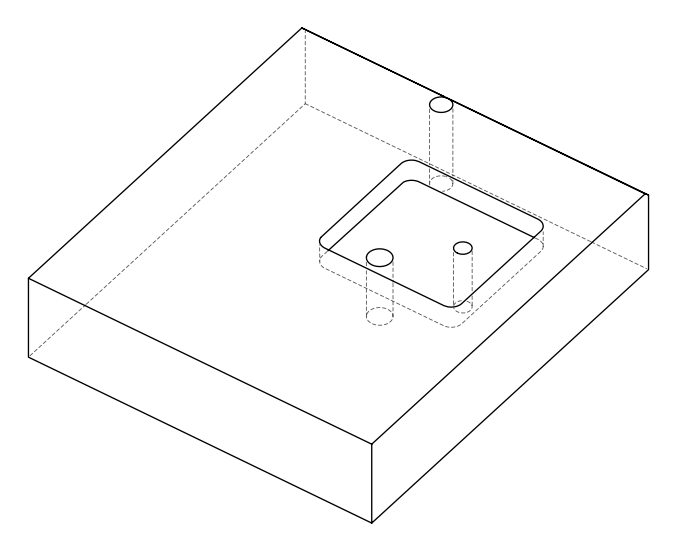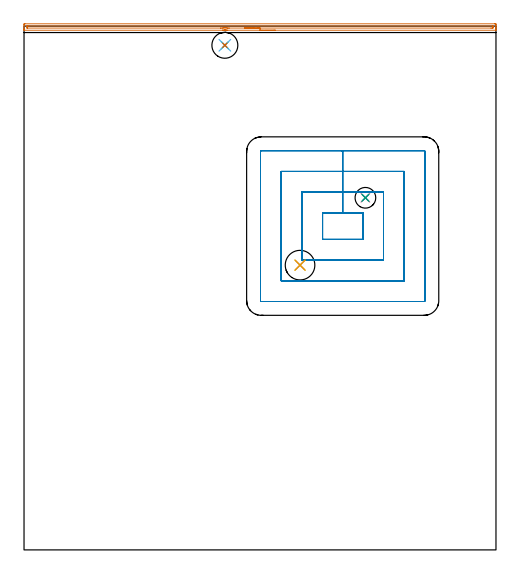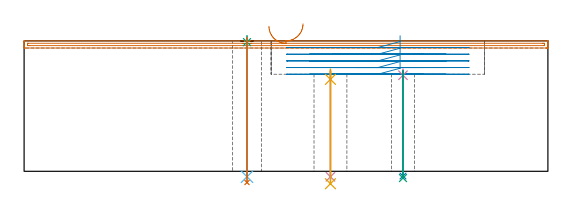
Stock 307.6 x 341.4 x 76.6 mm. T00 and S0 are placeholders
(PLAN: 11 operations, 8 tool changes, 17.8 min)
(1 AREA_MILL | FG_CHAMFER_SURFACE | UGT0205_001 | 5.09 min | 2719 mm3)
(2 MILL_RECTANGULAR_POCKET | POCKET_RECTANGULAR_STRAIGHT | UGT0201_100 | Follow Part, ap 4.5, ae 75% | 10.93 min | 283908 mm3)
(3 SPOT_DRILL | STEP1HOLE | NXT0321_9005460120000 | 0.03 min | 3 mm3)
(4 SPOT_DRILL_1 | STEP1HOLE_1 | NXT0321_9005460120000 | 0.03 min | 6 mm3)
(5 SPOT_DRILL_2 | STEP1HOLE_2 | NXT0321_9005460120000 | 0.05 min | 195 mm3)
(6 DRILL_THROUGH_HOLE_INTO_CENTER | STEP1HOLE | NXT0301_065 | 0.33 min | 5281 mm3)
(7 DRILL_TO_ENLARGE_THROUGH_HOLE | STEP1HOLE | UGT0301_292 | 0.34 min | 11869 mm3)
(8 DRILL_THROUGH_HOLE_INTO_CENTER_1 | STEP1HOLE_1 | NXT0301_042 | 0.25 min | 2244 mm3)
(9 DRILL_TO_ENLARGE_THROUGH_HOLE_1 | STEP1HOLE_1 | NXT0301_102 | 0.26 min | 5906 mm3)
(10 DRILL_THROUGH_HOLE_INTO_CENTER_2 | STEP1HOLE_2 | NXT0301_065 | 0.25 min | 3787 mm3)
(11 DRILL_TO_ENLARGE_THROUGH_HOLE_2 | STEP1HOLE_2 | UGT0301_260 | 0.27 min | 12666 mm3)
(TOOL UGT0205_001 | Chamfer Mill 20 x 3 x 45 deg. | D20 FL50 Z2)
(TOOL UGT0201_100 | End Mill 18 mm | D18 FL22 Z2)
(TOOL NXT0321_9005460120000 | NC Spot Drill, 142deg, 12mm, Carbide, Uncoated | D12 PA142 FL30 Z2)
(TOOL NXT0301_065 | Carbide Drill 9.4mm [860.1-0940-075A1-MM 2214] | D9.4 PA140 FL98 Z2)
(TOOL UGT0301_292 | Twist Drill 16.9 mm | D16.9 PA118 FL120 Z2)
(TOOL NXT0301_042 | Carbide Drill 7.1mm [860.1-0710-057A1-MM 2214] | D7.1 PA140 FL85 Z2)
(TOOL NXT0301_102 | Carbide Drill 13.5mm [860.1-1350-108A1-MM 2214] | D13.5 PA140 FL123 Z2)
(TOOL UGT0301_260 | Twist Drill 19.3 mm | D19.3 PA118 FL140 Z2)
(OP 1 AREA_MILL)
G17 G21 G94 G90
T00 M6
G54
G17 G0 G90 X163.792 Y338.706 S1061 M3
G43 Z86.6 H0
Z86.594
G94 G1 X163.754 Z85.722 F250.
X163.64 Z84.857
X163.452 Z84.006
X163.189 Z83.174
X162.855 Z82.368
X162.453 Z81.594
X161.984 Z80.858
X161.453 Z80.166
X160.864 Z79.523
X160.22 Z78.933
X159.528 Z78.402
X158.793 Z77.933
X158.019 Z77.531
X157.213 Z77.197
X156.381 Z76.934
X155.529 Z76.745
X154.664 Z76.632
X153.793 Z76.593
X132.768 Y338.707
X132.472 Y338.713 Z76.584
X132.341 Y338.727 Z76.569
X132.018 Y338.767 Z76.528
X131.93 Y338.779 Z76.516
X131.484 Y338.822 Z76.474
X131.149 Y338.839 Z76.456
X131.045 Y338.843 Z76.449
X131.037
X131.005
X130.93 Y338.84 Z76.448
X130.692 Y338.839 Z76.455
X130.13 Y338.802 Z76.488
X129.698 Y338.758 Z76.539
X129.475 Y338.727 Z76.57
X129.323 Y338.705 Z76.592
X129.288 Y338.703 Z76.595
X0.169 Y338.7 Z76.6
X0.01 Y338.702 Z76.588
X0.003 Y338.831 Z76.462
X0. Y338.966 Z76.333
Y339.263 Z76.037
Y339.926 Z75.369
Y341.131 Z74.165
Y341.674 Z73.62
Y342.277 Z73.018
X0.004 Y342.549 Z72.746
X0.01 Y342.892 Z72.403
X0.261 Y342.896 Z72.401
X0.616 Y342.9 Z72.4
X306.625
X306.984 Y342.899 Z72.401
X307.339 Y342.896 Z72.402
X307.59 Y342.892 Z72.403
X307.6 Y342.549 Z72.746
Y342.277 Z73.018
Y341.674 Z73.62
Y341.131 Z74.165
Y340.8 Z74.496
Y340.257 Z75.039
Y339.926 Z75.369
Y338.966 Z76.333
X307.597 Y338.831 Z76.462
X307.59 Y338.702 Z76.588
X307.431 Y338.7 Z76.6
X153.793 Y338.706 Z76.593
Y340.121 Z75.179
X133.703 Y340.122 Z75.178
X133.502
X132.81 Y340.129 Z75.171
X132.592 Y340.139 Z75.161
X131.917 Y340.203 Z75.097
X131.607 Y340.229 Z75.071
X131.023 Y340.254 Z75.046
X130.692 Y340.25 Z75.05
X130.13 Y340.22 Z75.08
X129.85 Y340.2 Z75.1
X129.237 Y340.142 Z75.158
X129.034 Y340.124 Z75.176
X128.344 Y340.119 Z75.181
X128.147 Y340.118 Z75.182
X2.402 Y340.114 Z75.186
X2.209 Y340.115 Z75.185
X2.053 Y340.119 Z75.181
X2.02 Y340.121 Z75.179
X2.01 Y340.137 Z75.163
X2.006 Y340.166 Z75.134
X2.001 Y340.319 Z74.981
X2. Y340.8 Z74.5
X2.001 Y341.193 Z74.107
X2.004 Y341.325 Z73.975
X2.01 Y341.429 Z73.871
X2.017 Y341.479 Z73.821
X2.053 Y341.481 Z73.819
X2.402 Y341.485 Z73.815
X2.595 Y341.486 Z73.814
X3.296
X305.198
X305.391 Y341.485 Z73.815
X305.547 Y341.481 Z73.819
X305.58 Y341.479 Z73.821
X305.59 Y341.463 Z73.837
X305.594 Y341.434 Z73.866
X305.599 Y341.281 Z74.019
X305.6 Y340.8 Z74.5
X305.599 Y340.407 Z74.893
X305.596 Y340.275 Z75.025
X305.59 Y340.171 Z75.129
X305.583 Y340.121 Z75.179
X305.547 Y340.12 Z75.18
X305.198 Y340.115 Z75.185
X305.005
X304.304 Y340.114 Z75.186
X153.793 Y340.121 Z75.179
X152.921 Z75.217
X152.056 Z75.331
X151.204 Z75.52
X150.372 Z75.782
X149.566 Z76.116
X148.793 Z76.519
X148.057 Z76.988
X147.365 Z77.519
X146.721 Z78.108
X146.132 Z78.751
X145.601 Z79.443
X145.132 Z80.179
X144.729 Z80.953
X144.395 Z81.759
X144.133 Z82.591
X143.944 Z83.442
X143.83 Z84.307
X143.792 Z85.179
G0 Z86.6
M5
M2
(OP 2 MILL_RECTANGULAR_POCKET)
G17 G21 G94 G90
T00 M6
G54
G17 G0 G90 X220.8 Y206.974 S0 M3
G43 Z86.6 H0
Z79.6
G94 G1 Y219.7 Z76.19 F250.
X207.7 Z72.68
X194.6 F500.
Y202.4
X220.8
Y219.7
X207.7
Y233.2
X181.1
Y188.9
X234.3
Y233.2
X207.7
Y246.7
X167.6
Y175.4
X247.8
Y246.7
X207.7
Y260.2
X154.6
G3 X154.1 Y259.7 R0.5
G1 Y162.4
G3 X154.6 Y161.9 R0.5
G1 X260.8
G3 X261.3 Y162.4 R0.5
G1 Y259.7
G3 X260.8 Y260.2 R0.5
G1 X207.7
X206.7
G0 X220.8 Y206.974 Z75.68
G1 Y219.7 Z72.27 F250.
X207.7 Z68.76
X194.6 F500.
Y202.4
X220.8
Y219.7
X207.7
Y233.2
X181.1
Y188.9
X234.3
Y233.2
X207.7
Y246.7
X167.6
Y175.4
X247.8
Y246.7
X207.7
Y260.2
X154.6
G3 X154.1 Y259.7 R0.5
G1 Y162.4
G3 X154.6 Y161.9 R0.5
G1 X260.8
G3 X261.3 Y162.4 R0.5
G1 Y259.7
G3 X260.8 Y260.2 R0.5
G1 X207.7
X206.7
G0 X220.8 Y206.974 Z71.76
G1 Y219.7 Z68.35 F250.
X207.7 Z64.84
X194.6 F500.
Y202.4
X220.8
Y219.7
X207.7
Y233.2
X181.1
Y188.9
X234.3
Y233.2
X207.7
Y246.7
X167.6
Y175.4
X247.8
Y246.7
X207.7
Y260.2
X154.6
G3 X154.1 Y259.7 R0.5
G1 Y162.4
G3 X154.6 Y161.9 R0.5
G1 X260.8
G3 X261.3 Y162.4 R0.5
G1 Y259.7
G3 X260.8 Y260.2 R0.5
G1 X207.7
X206.7
G0 X220.8 Y206.974 Z67.84
G1 Y219.7 Z64.43 F250.
X207.7 Z60.92
X194.6 F500.
Y202.4
X220.8
Y219.7
X207.7
Y233.2
X181.1
Y188.9
X234.3
Y233.2
X207.7
Y246.7
X167.6
Y175.4
X247.8
Y246.7
X207.7
Y260.2
X154.6
G3 X154.1 Y259.7 R0.5
G1 Y162.4
G3 X154.6 Y161.9 R0.5
G1 X260.8
G3 X261.3 Y162.4 R0.5
G1 Y259.7
G3 X260.8 Y260.2 R0.5
G1 X207.7
X206.7
G0 X220.8 Y206.974 Z63.92
G1 Y219.7 Z60.51 F250.
X207.7 Z57.
X194.6 F500.
Y202.4
X220.8
Y219.7
X207.7
Y233.2
X181.1
Y188.9
X234.3
Y233.2
X207.7
Y246.7
X167.6
Y175.4
X247.8
Y246.7
X207.7
Y260.2
X154.6
G3 X154.1 Y259.7 R0.5
G1 Y162.4
G3 X154.6 Y161.9 R0.5
G1 X260.8
G3 X261.3 Y162.4 R0.5
G1 Y259.7
G3 X260.8 Y260.2 R0.5
G1 X207.7
X206.7
G0 Z86.6
M5
M2
(OP 3 SPOT_DRILL)
G17 G21 G94 G90
T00 M6
G54
G17 G0 G90 X130.9 Y328.9 S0 M3
G43 Z86.6 H0
G94 G81 G98 Z75.873 F250. R79.6
G80
M5
M2
(OP 4 SPOT_DRILL_1)
G17 G21 G94 G90
T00 M6
G54
G17 G0 G90 X222.5 Y229.5 S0 M3
G43 Z86.6 H0
G94 G81 G98 Z56.41 F250. R60.
G80
M5
M2
(OP 5 SPOT_DRILL_2)
G17 G21 G94 G90
T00 M6
G54
G17 G0 G90 X179.9 Y185.6 S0 M3
G43 Z86.6 H0
G94 G81 G98 Z54. F250. R60.
G80
M5
M2
(OP 6 DRILL_THROUGH_HOLE_INTO_CENTER)
G17 G21 G94 G90
T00 M6
G54
G17 G0 G90 X130.9 Y328.9 S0 M3
G43 Z86.6 H1
G94 G73 G98 Z-3.211 F250. Q8.868 R78.6
G80
M5
M2
(OP 7 DRILL_TO_ENLARGE_THROUGH_HOLE)
G17 G21 G94 G90
T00 M6
G54
G17 G0 G90 X130.9 Y328.9 S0 M3
G43 Z86.6 H0
G94 G73 G98 Z-6.577 F250. Q16.635 R78.6
G80
M5
M2
(OP 8 DRILL_THROUGH_HOLE_INTO_CENTER_1)
G17 G21 G94 G90
T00 M6
G54
G17 G0 G90 X222.5 Y229.5 S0 M3
G43 Z86.6 H1
G94 G73 G98 Z-2.792 F250. Q6.644 R59.
G80
M5
M2
(OP 9 DRILL_TO_ENLARGE_THROUGH_HOLE_1)
G17 G21 G94 G90
T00 M6
G54
G17 G0 G90 X222.5 Y229.5 S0 M3
G43 Z86.6 H1
G94 G73 G98 Z-3.957 F250. Q12.191 R59.
G80
M5
M2
(OP 10 DRILL_THROUGH_HOLE_INTO_CENTER_2)
G17 G21 G94 G90
T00 M6
G54
G17 G0 G90 X179.9 Y185.6 S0 M3
G43 Z86.6 H1
G94 G73 G98 Z-3.211 F250. Q8.602 R59.
G80
M5
M2
(OP 11 DRILL_TO_ENLARGE_THROUGH_HOLE_2)
G17 G21 G94 G90
T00 M6
G54
G17 G0 G90 X179.9 Y185.6 S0 M3
G43 Z86.6 H0
G94 G73 G98 Z-7.298 F250. Q16.075 R59.
G80
M5
M2
